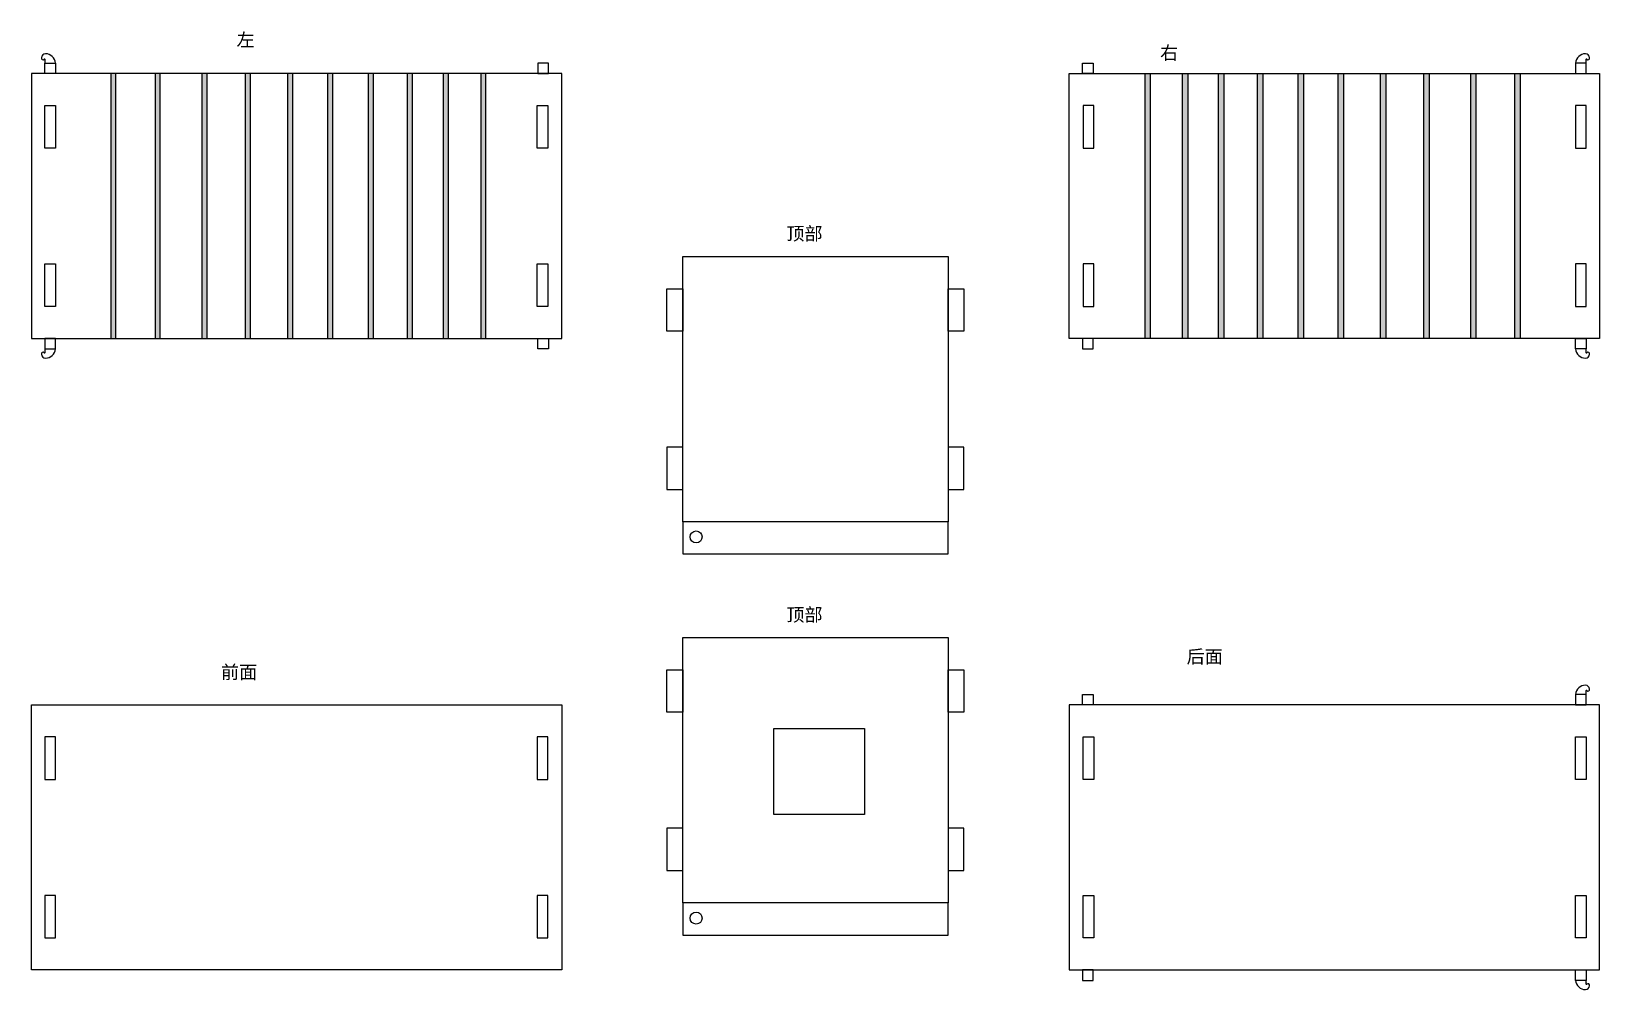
# Model space of a CAD drawing. Header units: millimetres. Extents: x 2391 to 2687, y 1453 to 1633.
import ezdxf

# ---------------------------------------------------------------- set-up
doc = ezdxf.new("R2010")
doc.units = ezdxf.units.MM
doc.styles.get("Standard").update_dxf_attribs({"font": 'arial.ttf'})

msp = doc.modelspace()

# ---------------------------------------------------------------- hatches: boundary and pattern name
h = msp.add_hatch(color=3)
h.dxf.hatch_style = 1
h.paths.add_polyline_path([(2406.19, 1625.31), (2407.19, 1625.31), (2407.19, 1575.31), (2406.19, 1575.31)])
h = msp.add_hatch(color=3)
h.dxf.hatch_style = 1
h.paths.add_polyline_path([(2414.55, 1625.31), (2415.55, 1625.31), (2415.55, 1575.31), (2414.55, 1575.31)])
h = msp.add_hatch(color=3)
h.dxf.hatch_style = 1
h.paths.add_polyline_path([(2423.36, 1625.31), (2424.36, 1625.31), (2424.36, 1575.31), (2423.36, 1575.31)])
h = msp.add_hatch(color=3)
h.dxf.hatch_style = 1
h.paths.add_polyline_path([(2431.57, 1625.31), (2432.57, 1625.31), (2432.57, 1575.31), (2431.57, 1575.31)])
h = msp.add_hatch(color=3)
h.dxf.hatch_style = 1
h.paths.add_polyline_path([(2439.55, 1625.31), (2440.55, 1625.31), (2440.55, 1575.31), (2439.55, 1575.31)])
h = msp.add_hatch(color=3)
h.dxf.hatch_style = 1
h.paths.add_polyline_path([(2447.07, 1625.31), (2448.07, 1625.31), (2448.07, 1575.31), (2447.07, 1575.31)])
h = msp.add_hatch(color=3)
h.dxf.hatch_style = 1
h.paths.add_polyline_path([(2454.75, 1625.31), (2455.75, 1625.31), (2455.75, 1575.31), (2454.75, 1575.31)])
h = msp.add_hatch(color=3)
h.dxf.hatch_style = 1
h.paths.add_polyline_path([(2462.12, 1625.31), (2463.12, 1625.31), (2463.12, 1575.31), (2462.12, 1575.31)])
h = msp.add_hatch(color=3)
h.dxf.hatch_style = 1
h.paths.add_polyline_path([(2468.88, 1625.31), (2469.88, 1625.31), (2469.88, 1575.31), (2468.88, 1575.31)])
h = msp.add_hatch(color=3)
h.dxf.hatch_style = 1
h.paths.add_polyline_path([(2475.96, 1625.31), (2476.96, 1625.31), (2476.96, 1575.31), (2475.96, 1575.31)])
h = msp.add_hatch(color=3)
h.dxf.hatch_style = 1
h.paths.add_polyline_path([(2602.23, 1625.31), (2601.23, 1625.31), (2601.23, 1575.31), (2602.23, 1575.31)])
h = msp.add_hatch(color=3)
h.dxf.hatch_style = 1
h.paths.add_polyline_path([(2609.31, 1625.31), (2608.31, 1625.31), (2608.31, 1575.31), (2609.31, 1575.31)])
h = msp.add_hatch(color=3)
h.dxf.hatch_style = 1
h.paths.add_polyline_path([(2616.07, 1625.31), (2615.07, 1625.31), (2615.07, 1575.31), (2616.07, 1575.31)])
h = msp.add_hatch(color=3)
h.dxf.hatch_style = 1
h.paths.add_polyline_path([(2623.44, 1625.31), (2622.44, 1625.31), (2622.44, 1575.31), (2623.44, 1575.31)])
h = msp.add_hatch(color=3)
h.dxf.hatch_style = 1
h.paths.add_polyline_path([(2631.12, 1625.31), (2630.12, 1625.31), (2630.12, 1575.31), (2631.12, 1575.31)])
h = msp.add_hatch(color=3)
h.dxf.hatch_style = 1
h.paths.add_polyline_path([(2638.64, 1625.31), (2637.64, 1625.31), (2637.64, 1575.31), (2638.64, 1575.31)])
h = msp.add_hatch(color=3)
h.dxf.hatch_style = 1
h.paths.add_polyline_path([(2646.62, 1625.31), (2645.62, 1625.31), (2645.62, 1575.31), (2646.62, 1575.31)])
h = msp.add_hatch(color=3)
h.dxf.hatch_style = 1
h.paths.add_polyline_path([(2654.82, 1625.31), (2653.82, 1625.31), (2653.82, 1575.31), (2654.82, 1575.31)])
h = msp.add_hatch(color=3)
h.dxf.hatch_style = 1
h.paths.add_polyline_path([(2663.64, 1625.31), (2662.64, 1625.31), (2662.64, 1575.31), (2663.64, 1575.31)])
h = msp.add_hatch(color=3)
h.dxf.hatch_style = 1
h.paths.add_polyline_path([(2671.99, 1625.31), (2670.99, 1625.31), (2670.99, 1575.31), (2671.99, 1575.31)])

# ---------------------------------------------------------------- linework, layer by layer
for p, q in [((2406.19, 1625.31), (2406.19, 1575.31)), ((2407.19, 1575.31), (2407.19, 1625.31)), ((2414.55, 1625.31), (2414.55, 1575.31)), ((2415.55, 1575.31), (2415.55, 1625.31)), ((2423.36, 1625.31), (2423.36, 1575.31)), ((2424.36, 1575.31), (2424.36, 1625.31)), ((2431.57, 1625.31), (2431.57, 1575.31)), ((2432.57, 1575.31), (2432.57, 1625.31)), ((2439.55, 1625.31), (2439.55, 1575.31)), ((2440.55, 1575.31), (2440.55, 1625.31)), ((2447.07, 1625.31), (2447.07, 1575.31)), ((2448.07, 1575.31), (2448.07, 1625.31)), ((2454.75, 1625.31), (2454.75, 1575.31)), ((2455.75, 1575.31), (2455.75, 1625.31)), ((2462.12, 1625.31), (2462.12, 1575.31)), ((2463.12, 1575.31), (2463.12, 1625.31)), ((2468.88, 1625.31), (2468.88, 1575.31)), ((2469.88, 1575.31), (2469.88, 1625.31)), ((2475.96, 1625.31), (2475.96, 1575.31)), ((2476.96, 1575.31), (2476.96, 1625.31)), ((2478.79, 1625.31), (2477.79, 1625.31)), ((2599.4, 1625.31), (2600.4, 1625.31)), ((2601.23, 1575.31), (2601.23, 1625.31)), ((2602.23, 1625.31), (2602.23, 1575.31)), ((2608.31, 1575.31), (2608.31, 1625.31)), ((2609.31, 1625.31), (2609.31, 1575.31)), ((2615.07, 1575.31), (2615.07, 1625.31)), ((2616.07, 1625.31), (2616.07, 1575.31)), ((2622.44, 1575.31), (2622.44, 1625.31)), ((2623.44, 1625.31), (2623.44, 1575.31)), ((2630.12, 1575.31), (2630.12, 1625.31)), ((2631.12, 1625.31), (2631.12, 1575.31)), ((2637.64, 1575.31), (2637.64, 1625.31)), ((2638.64, 1625.31), (2638.64, 1575.31)), ((2645.62, 1575.31), (2645.62, 1625.31)), ((2646.62, 1625.31), (2646.62, 1575.31)), ((2653.82, 1575.31), (2653.82, 1625.31)), ((2654.82, 1625.31), (2654.82, 1575.31)), ((2662.64, 1575.31), (2662.64, 1625.31)), ((2663.64, 1625.31), (2663.64, 1575.31)), ((2670.99, 1575.31), (2670.99, 1625.31)), ((2671.99, 1625.31), (2671.99, 1575.31)), ((2477.79, 1575.31), (2478.79, 1575.31)), ((2600.4, 1575.31), (2599.4, 1575.31)), ((2477.79, 1506.27), (2478.79, 1506.27)), ((2600.4, 1506.27), (2599.4, 1506.27)), ((2478.79, 1456.27), (2477.79, 1456.27)), ((2599.4, 1456.27), (2600.4, 1456.27))]:
    msp.add_line(p, q)
for points in [[(2393.78, 1627.26), (2395.78, 1627.26), (2395.78, 1625.31), (2393.78, 1625.31)], [(2488.74, 1627.26), (2486.74, 1627.26), (2486.74, 1625.31), (2488.74, 1625.31)], [(2589.44, 1627.26), (2591.44, 1627.26), (2591.44, 1625.31), (2589.44, 1625.31)], [(2684.41, 1627.26), (2682.41, 1627.26), (2682.41, 1625.31), (2684.41, 1625.31)], [(2491.29, 1625.31), (2391.23, 1625.31), (2391.23, 1575.31), (2491.29, 1575.31)], [(2586.9, 1625.31), (2686.96, 1625.31), (2686.96, 1575.31), (2586.9, 1575.31)], [(2393.78, 1619.24), (2395.78, 1619.24), (2395.78, 1611.24), (2393.78, 1611.24)], [(2486.62, 1619.24), (2488.62, 1619.24), (2488.62, 1611.24), (2486.62, 1611.24)], [(2591.57, 1619.24), (2589.57, 1619.24), (2589.57, 1611.24), (2591.57, 1611.24)], [(2684.41, 1619.24), (2682.41, 1619.24), (2682.41, 1611.24), (2684.41, 1611.24)], [(2393.78, 1589.38), (2395.78, 1589.38), (2395.78, 1581.38), (2393.78, 1581.38)], [(2486.62, 1589.38), (2488.62, 1589.38), (2488.62, 1581.38), (2486.62, 1581.38)], [(2514.09, 1590.79), (2564.09, 1590.79), (2564.09, 1540.79), (2514.09, 1540.79)], [(2591.57, 1589.38), (2589.57, 1589.38), (2589.57, 1581.38), (2591.57, 1581.38)], [(2684.41, 1589.38), (2682.41, 1589.38), (2682.41, 1581.38), (2684.41, 1581.38)], [(2511.09, 1584.72), (2514.09, 1584.72), (2514.09, 1576.72), (2511.09, 1576.72)], [(2564.09, 1584.72), (2567.09, 1584.72), (2567.09, 1576.72), (2564.09, 1576.72)], [(2393.78, 1573.36), (2395.78, 1573.36), (2395.78, 1575.31), (2393.78, 1575.31)], [(2488.74, 1573.36), (2486.74, 1573.36), (2486.74, 1575.31), (2488.74, 1575.31)], [(2589.44, 1573.36), (2591.44, 1573.36), (2591.44, 1575.31), (2589.44, 1575.31)], [(2684.41, 1573.36), (2682.41, 1573.36), (2682.41, 1575.31), (2684.41, 1575.31)], [(2511.09, 1546.86), (2514.09, 1546.86), (2514.09, 1554.86), (2511.09, 1554.86)], [(2564.09, 1546.86), (2567.09, 1546.86), (2567.09, 1554.86), (2564.09, 1554.86)], [(2514.09, 1534.72), (2564.09, 1534.72), (2564.09, 1540.79), (2514.09, 1540.79)], [(2514.09, 1518.93), (2564.09, 1518.93), (2564.09, 1468.93), (2514.09, 1468.93)], [(2511.09, 1512.86), (2514.09, 1512.86), (2514.09, 1504.86), (2511.09, 1504.86)], [(2564.09, 1512.86), (2567.09, 1512.86), (2567.09, 1504.86), (2564.09, 1504.86)], [(2589.44, 1508.22), (2591.44, 1508.22), (2591.44, 1506.27), (2589.44, 1506.27)], [(2684.41, 1508.22), (2682.41, 1508.22), (2682.41, 1506.27), (2684.41, 1506.27)], [(2491.29, 1456.27), (2391.23, 1456.27), (2391.23, 1506.27), (2491.29, 1506.27)], [(2586.9, 1456.27), (2686.96, 1456.27), (2686.96, 1506.27), (2586.9, 1506.27)], [(2393.78, 1492.2), (2395.78, 1492.2), (2395.78, 1500.2), (2393.78, 1500.2)], [(2486.62, 1492.2), (2488.62, 1492.2), (2488.62, 1500.2), (2486.62, 1500.2)], [(2531.26, 1501.81), (2548.34, 1501.81), (2548.34, 1485.6), (2531.26, 1485.6)], [(2591.57, 1492.2), (2589.57, 1492.2), (2589.57, 1500.2), (2591.57, 1500.2)], [(2684.41, 1492.2), (2682.41, 1492.2), (2682.41, 1500.2), (2684.41, 1500.2)], [(2511.09, 1475), (2514.09, 1475), (2514.09, 1483), (2511.09, 1483)], [(2564.09, 1475), (2567.09, 1475), (2567.09, 1483), (2564.09, 1483)], [(2393.78, 1462.33), (2395.78, 1462.33), (2395.78, 1470.33), (2393.78, 1470.33)], [(2486.62, 1462.33), (2488.62, 1462.33), (2488.62, 1470.33), (2486.62, 1470.33)], [(2591.57, 1462.33), (2589.57, 1462.33), (2589.57, 1470.33), (2591.57, 1470.33)], [(2684.41, 1462.33), (2682.41, 1462.33), (2682.41, 1470.33), (2684.41, 1470.33)], [(2514.09, 1462.86), (2564.09, 1462.86), (2564.09, 1468.93), (2514.09, 1468.93)], [(2589.44, 1454.31), (2591.44, 1454.31), (2591.44, 1456.27), (2589.44, 1456.27)], [(2684.41, 1454.31), (2682.41, 1454.31), (2682.41, 1456.27), (2684.41, 1456.27)]]:
    msp.add_lwpolyline(points, close=True)
for centre in [(2516.58, 1537.91), (2516.58, 1466.05)]:
    msp.add_circle(centre, 1.13)
for centre, radius, start, end in [((2393.41, 1628.19), 0.302, 164.4696, 318.5194), ((2393.94, 1628.19), 0.829, 93.9344, 173.8621), ((2393.71, 1627.87), 0.141, 301.7055, 120.5917), ((2394.54, 1627.5), 0.795, 161.5509, 197.5294), ((2393.86, 1627.08), 1.93, 5.2977, 89.128), ((2684.33, 1627.08), 1.93, 90.872, 174.7023), ((2684.25, 1628.19), 0.829, 6.1379, 86.0656), ((2684.48, 1627.87), 0.141, 59.4083, 238.2945), ((2683.65, 1627.5), 0.795, 342.4706, 18.4491), ((2684.78, 1628.19), 0.302, 221.4806, 15.5304), ((2394.54, 1573.12), 0.795, 162.4706, 198.4491), ((2393.86, 1573.54), 1.93, 270.872, 354.7023), ((2684.33, 1573.54), 1.93, 185.2977, 269.128), ((2683.65, 1573.12), 0.795, 341.5509, 17.5294), ((2393.41, 1572.43), 0.302, 41.4806, 195.5304), ((2393.94, 1572.43), 0.829, 186.1379, 266.0656), ((2393.71, 1572.75), 0.141, 239.4083, 58.2945), ((2684.25, 1572.43), 0.829, 273.9344, 353.8621), ((2684.48, 1572.75), 0.141, 121.7055, 300.5917), ((2684.78, 1572.43), 0.302, 344.4696, 138.5194), ((2684.33, 1508.04), 1.93, 90.872, 174.7023), ((2684.25, 1509.14), 0.829, 6.1379, 86.0656), ((2684.48, 1508.83), 0.141, 59.4083, 238.2945), ((2683.65, 1508.46), 0.795, 342.4706, 18.4491), ((2684.78, 1509.15), 0.302, 221.4806, 15.5304), ((2684.33, 1454.49), 1.93, 185.2977, 269.128), ((2684.25, 1453.39), 0.829, 273.9344, 353.8621), ((2684.48, 1453.7), 0.141, 121.7055, 300.5917), ((2683.65, 1454.08), 0.795, 341.5509, 17.5294), ((2684.78, 1453.38), 0.302, 344.4696, 138.5194)]:
    msp.add_arc(centre, radius, start, end)

# ---------------------------------------------------------------- texts
at = {"char_height": 2.5, "attachment_point": 1}
for s, width, insert in [('{\\fSimSun|b0|i0|c134|p2;左}', 28.5164, (2429.94, 1632.87)), ('{\\fSimSun|b0|i0|c134|p2;右}', 13.8215, (2604.07, 1630.43)), ('{\\fSimSun|b0|i0|c134|p2;顶部}', 13.6387, (2533.61, 1596.35)), ('{\\fSimSun|b0|i0|c134|p2;顶部}', 13.6387, (2533.61, 1524.49)), ('{\\fSimSun|b0|i0|c134|p2;后面}', 23.0867, (2609.08, 1516.6)), ('{\\fSimSun|b0|i0|c134|p2;前面} ', 14.2736, (2426.99, 1513.68))]:
    msp.add_mtext_dynamic_manual_height_columns(s, width=width, gutter_width=12.5, heights=[0], dxfattribs=dict(at, insert=insert))

doc.saveas('drawing.dxf')
